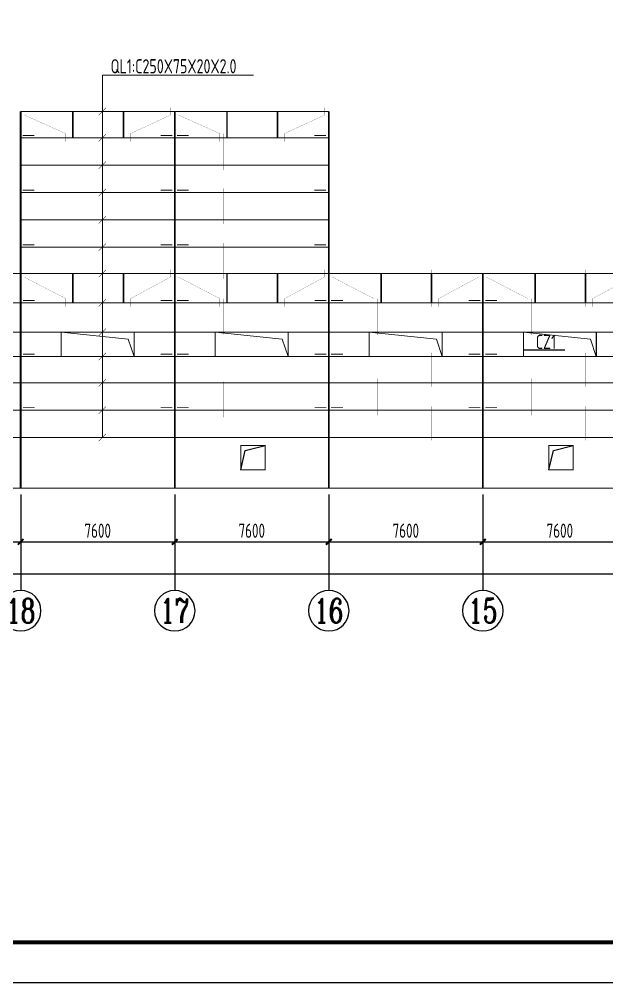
# Model space of a CAD drawing. Extents: x -3102990 to -851544, y -5293060 to -2540151.
# Drawn here: x -1661994 to -1647503, y -2672902 to -2649117 of the extents above; entities that cross this region are included whole.
import ezdxf
from ezdxf.enums import TextEntityAlignment as Align

# ---------------------------------------------------------------- set-up
doc = ezdxf.new("R2010")
doc.units = 0
doc.header["$LTSCALE"] = 1000
doc.header["$PDMODE"] = 1
doc.linetypes.add('DASH', pattern=[0.35, 0.25, -0.1])
doc.layers.get('0').update_dxf_attribs({"linetype": 'CONTINUOUS'})
doc.layers.get('Defpoints').update_dxf_attribs({"linetype": 'CONTINUOUS'})
for name, color, linetype in [('COLU', 7, 'CONTINUOUS'), ('DIM', 3, 'CONTINUOUS'), ('NUM', 7, 'CONTINUOUS'), ('PUB_TITLE', 4, 'CONTINUOUS'), ('REIN', 1, 'CONTINUOUS'), ('TEXT', 7, 'CONTINUOUS')]:
    doc.layers.add(name, color=color, linetype=linetype)
doc.layers.add('yichutu', color=7, linetype='CONTINUOUS', true_color=0xffffff, plot=False)
doc.styles.add('TSSD_Axis', font='Complex.shx', dxfattribs={"width": 0.7, "bigfont": 'hztxt.shx'})
doc.styles.add('TSSD_Dimension', font='tssdeng.shx', dxfattribs={"width": 0.7, "bigfont": 'Hztxt.shx'})
doc.styles.add('TSSD_Rein', font='Tssdeng.shx', dxfattribs={"width": 0.75, "bigfont": 'hztxt.shx'})
doc.dimstyles.new('TSSD_200_100', dxfattribs={"dimtxt": 350, "dimasz": 100, "dimexe": 100, "dimexo": 250, "dimgap": 100, "dimtad": 1, "dimdec": 0, "dimlfac": 2, "dimzin": 0, "dimdsep": 46, "dimtxsty": 'TSSD_Dimension', "dimblk": 'ARCHTICK', "dimcen": 0, "dimdle": 100, "dimclrt": 7, "dimadec": 0, "dimazin": 0, "dimtfac": 1, "dimtdec": 0, "dimtix": 1, "dimtmove": 2, "dimatfit": 3, "dimfxl": 1, "dimtolj": 1, "dimtzin": 0, "dimarcsym": 0})

# ---------------------------------------------------------------- blocks, each defined once
blk = doc.blocks.new('ts_axno')
at = {"color": 0, "linetype": 'ByBlock', "lineweight": -2}
blk.add_circle((0, 0), 0.5, dxfattribs=at)
at = {"color": 0, "linetype": 'ByBlock', "lineweight": -2, "style": 'TSSD_Axis', "width": 0.7}
blk.add_attdef('A', text='', height=0.6, dxfattribs=at).set_placement((0, 0), align=Align.MIDDLE_CENTER)
blk = doc.blocks.new('_ArchTick')
at = {"color": 0, "const_width": 0.5}
blk.add_lwpolyline([(-0.71, -0.71), (0.71, 0.71)], dxfattribs=at)
blk = doc.blocks.new('*D2334')
at = {"layer": 'Defpoints', "color": 0, "ltscale": 1.5}
for p in [(-1665759, -2660846), (-1661959, -2660846), (-1661959, -2662018)]:
    blk.add_point(p, dxfattribs=at)
at = {"layer": 'DIM', "color": 0, "lineweight": -2, "ltscale": 1.5}
for p, q in [((-1665759, -2661096), (-1665759, -2662118)), ((-1661959, -2661096), (-1661959, -2662118)), ((-1665859, -2662018), (-1661859, -2662018))]:
    blk.add_line(p, q, dxfattribs=at)
at = {"layer": 'DIM', "color": 0, "lineweight": -2, "ltscale": 1.5, "xscale": 100, "yscale": 100, "zscale": 100, "rotation": 180}
blk.add_blockref('_ArchTick', (-1665759, -2662018), dxfattribs=at)
at = {"layer": 'DIM', "color": 0, "lineweight": -2, "ltscale": 1.5, "xscale": 100, "yscale": 100, "zscale": 100}
blk.add_blockref('_ArchTick', (-1661959, -2662018), dxfattribs=at)
at = {"layer": 'DIM', "color": 7, "ltscale": 1.5, "insert": (-1663859, -2661743), "char_height": 350, "attachment_point": 5, "style": 'TSSD_Dimension'}
blk.add_mtext('\\A1;7600', dxfattribs=at)
blk = doc.blocks.new('*D2335')
at = {"layer": 'Defpoints', "color": 0, "ltscale": 1.5}
for p in [(-1661959, -2660846), (-1658159, -2660846), (-1658159, -2662018)]:
    blk.add_point(p, dxfattribs=at)
at = {"layer": 'DIM', "color": 0, "lineweight": -2, "ltscale": 1.5}
for p, q in [((-1661959, -2661096), (-1661959, -2662118)), ((-1658159, -2661096), (-1658159, -2662118)), ((-1662059, -2662018), (-1658059, -2662018))]:
    blk.add_line(p, q, dxfattribs=at)
at = {"layer": 'DIM', "color": 0, "lineweight": -2, "ltscale": 1.5, "xscale": 100, "yscale": 100, "zscale": 100, "rotation": 180}
blk.add_blockref('_ArchTick', (-1661959, -2662018), dxfattribs=at)
at = {"layer": 'DIM', "color": 0, "lineweight": -2, "ltscale": 1.5, "xscale": 100, "yscale": 100, "zscale": 100}
blk.add_blockref('_ArchTick', (-1658159, -2662018), dxfattribs=at)
at = {"layer": 'DIM', "color": 7, "ltscale": 1.5, "insert": (-1660059, -2661743), "char_height": 350, "attachment_point": 5, "style": 'TSSD_Dimension'}
blk.add_mtext('\\A1;7600', dxfattribs=at)
blk = doc.blocks.new('*D2336')
at = {"layer": 'Defpoints', "color": 0, "ltscale": 1.5}
for p in [(-1658159, -2660846), (-1654359, -2660846), (-1654359, -2662018)]:
    blk.add_point(p, dxfattribs=at)
at = {"layer": 'DIM', "color": 0, "lineweight": -2, "ltscale": 1.5}
for p, q in [((-1658159, -2661096), (-1658159, -2662118)), ((-1654359, -2661096), (-1654359, -2662118)), ((-1658259, -2662018), (-1654259, -2662018))]:
    blk.add_line(p, q, dxfattribs=at)
at = {"layer": 'DIM', "color": 0, "lineweight": -2, "ltscale": 1.5, "xscale": 100, "yscale": 100, "zscale": 100, "rotation": 180}
blk.add_blockref('_ArchTick', (-1658159, -2662018), dxfattribs=at)
at = {"layer": 'DIM', "color": 0, "lineweight": -2, "ltscale": 1.5, "xscale": 100, "yscale": 100, "zscale": 100}
blk.add_blockref('_ArchTick', (-1654359, -2662018), dxfattribs=at)
at = {"layer": 'DIM', "color": 7, "ltscale": 1.5, "insert": (-1656259, -2661743), "char_height": 350, "attachment_point": 5, "style": 'TSSD_Dimension'}
blk.add_mtext('\\A1;7600', dxfattribs=at)
blk = doc.blocks.new('*D2337')
at = {"layer": 'Defpoints', "color": 0, "ltscale": 1.5}
for p in [(-1654359, -2660846), (-1650559, -2660846), (-1650559, -2662018)]:
    blk.add_point(p, dxfattribs=at)
at = {"layer": 'DIM', "color": 0, "lineweight": -2, "ltscale": 1.5}
for p, q in [((-1654359, -2661096), (-1654359, -2662118)), ((-1650559, -2661096), (-1650559, -2662118)), ((-1654459, -2662018), (-1650459, -2662018))]:
    blk.add_line(p, q, dxfattribs=at)
at = {"layer": 'DIM', "color": 0, "lineweight": -2, "ltscale": 1.5, "xscale": 100, "yscale": 100, "zscale": 100, "rotation": 180}
blk.add_blockref('_ArchTick', (-1654359, -2662018), dxfattribs=at)
at = {"layer": 'DIM', "color": 0, "lineweight": -2, "ltscale": 1.5, "xscale": 100, "yscale": 100, "zscale": 100}
blk.add_blockref('_ArchTick', (-1650559, -2662018), dxfattribs=at)
at = {"layer": 'DIM', "color": 7, "ltscale": 1.5, "insert": (-1652459, -2661743), "char_height": 350, "attachment_point": 5, "style": 'TSSD_Dimension'}
blk.add_mtext('\\A1;7600', dxfattribs=at)
blk = doc.blocks.new('*D2338')
at = {"layer": 'Defpoints', "color": 0, "ltscale": 1.5}
for p in [(-1650559, -2660846), (-1646759, -2660846), (-1646759, -2662018)]:
    blk.add_point(p, dxfattribs=at)
at = {"layer": 'DIM', "color": 0, "lineweight": -2, "ltscale": 1.5}
for p, q in [((-1650559, -2661096), (-1650559, -2662118)), ((-1646759, -2661096), (-1646759, -2662118)), ((-1650659, -2662018), (-1646659, -2662018))]:
    blk.add_line(p, q, dxfattribs=at)
at = {"layer": 'DIM', "color": 0, "lineweight": -2, "ltscale": 1.5, "xscale": 100, "yscale": 100, "zscale": 100, "rotation": 180}
blk.add_blockref('_ArchTick', (-1650559, -2662018), dxfattribs=at)
at = {"layer": 'DIM', "color": 0, "lineweight": -2, "ltscale": 1.5, "xscale": 100, "yscale": 100, "zscale": 100}
blk.add_blockref('_ArchTick', (-1646759, -2662018), dxfattribs=at)
at = {"layer": 'DIM', "color": 7, "ltscale": 1.5, "insert": (-1648659, -2661743), "char_height": 350, "attachment_point": 5, "style": 'TSSD_Dimension'}
blk.add_mtext('\\A1;7600', dxfattribs=at)
blk = doc.blocks.new('*D2352')
at = {"layer": 'Defpoints', "color": 0, "ltscale": 1.5}
for p in [(-1673359, -2660846), (-1597359, -2660846), (-1673359, -2662818)]:
    blk.add_point(p, dxfattribs=at)
at = {"layer": 'DIM', "color": 0, "lineweight": -2, "ltscale": 1.5}
for p, q in [((-1673359, -2661096), (-1673359, -2662918)), ((-1597359, -2661096), (-1597359, -2662918)), ((-1597259, -2662818), (-1673459, -2662818))]:
    blk.add_line(p, q, dxfattribs=at)
at = {"layer": 'DIM', "color": 0, "lineweight": -2, "ltscale": 1.5, "xscale": 100, "yscale": 100, "zscale": 100, "rotation": 180}
blk.add_blockref('_ArchTick', (-1673359, -2662818), dxfattribs=at)
at = {"layer": 'DIM', "color": 0, "lineweight": -2, "ltscale": 1.5, "xscale": 100, "yscale": 100, "zscale": 100}
blk.add_blockref('_ArchTick', (-1597359, -2662818), dxfattribs=at)
at = {"layer": 'DIM', "color": 7, "ltscale": 1.5, "insert": (-1635359, -2662543), "char_height": 350, "attachment_point": 5, "style": 'TSSD_Dimension'}
blk.add_mtext('\\A1;152000', dxfattribs=at)
blk = doc.blocks.new('A$C16496DF1')
at = {"layer": 'PUB_TITLE'}
blk.add_lwpolyline([(0, 0), (0, 42000), (104100, 42000), (104100, 0)], close=True, dxfattribs=at)
at = {"layer": 'PUB_TITLE', "const_width": 100}
blk.add_lwpolyline([(103100, 1000), (103100, 41000), (713, 41000), (713, 1000), (103100, 1000)], dxfattribs=at)
blk = doc.blocks.new('yct-1041-420-104100-42000-100-2006.0')
at = {"layer": 'yichutu', "color": 7, "true_color": 0xffffff}
blk.add_lwpolyline([(0, 0), (0, 42000), (104100, 42000), (104100, 0)], close=True, dxfattribs=at)

msp = doc.modelspace()

# ---------------------------------------------------------------- linework, layer by layer
at = {"color": 0, "linetype": 'ByBlock'}
msp.add_line((-1649558.84, -2657276.25), (-1648536.11, -2657276.25), dxfattribs=at)
at = {"ltscale": 1.5}
for p, q in [((-1656419.06, -2659759.11), (-1655932.21, -2659642.54)), ((-1648819.06, -2659759.11), (-1648332.21, -2659642.54)), ((-1656532.21, -2660242.54), (-1656419.06, -2659759.11)), ((-1648932.21, -2660242.54), (-1648819.06, -2659759.11))]:
    msp.add_line(p, q, dxfattribs=at)
at = {"layer": 'COLU', "linetype": 'ByBlock', "const_width": 45}
for points in [[(-1661958.84, -2651392.54), (-1661958.84, -2660692.54)], [(-1658158.84, -2651392.54), (-1658158.84, -2660692.54)], [(-1654358.84, -2651392.54), (-1654358.84, -2660692.54)], [(-1650558.84, -2655392.54), (-1650558.84, -2660692.54)]]:
    msp.add_lwpolyline(points, dxfattribs=at)
at = {"layer": 'NUM', "ltscale": 1.5}
for p, q in [((-1661958.84, -2660846.07), (-1661958.84, -2663218.37)), ((-1658158.84, -2660846.07), (-1658158.84, -2663218.37)), ((-1654358.84, -2660846.07), (-1654358.84, -2663218.37)), ((-1650558.84, -2660846.07), (-1650558.84, -2663218.37))]:
    msp.add_line(p, q, dxfattribs=at)
at = {"layer": 'REIN', "color": 0, "lineweight": 5}
for p, q in [((-1659304.85, -2657011.66), (-1660958.84, -2656842.54)), ((-1655504.85, -2657011.66), (-1657158.84, -2656842.54)), ((-1651704.85, -2657011.66), (-1653358.84, -2656842.54)), ((-1647904.85, -2657011.66), (-1649558.84, -2656842.54)), ((-1659158.84, -2657442.54), (-1659304.85, -2657011.66)), ((-1655358.84, -2657442.54), (-1655504.85, -2657011.66)), ((-1651558.84, -2657442.54), (-1651704.85, -2657011.66)), ((-1647758.84, -2657442.54), (-1647904.85, -2657011.66))]:
    msp.add_line(p, q, dxfattribs=at)
at = {"layer": 'REIN', "color": 0, "lineweight": 5, "const_width": 25}
for points in [[(-1654358.84, -2651392.54), (-1661958.84, -2651392.54)], [(-1673298.84, -2655392.54), (-1597418.84, -2655392.54)], [(-1673298.84, -2656117.54), (-1597418.84, -2656117.54)], [(-1673298.84, -2656842.54), (-1600908.84, -2656842.54)], [(-1673298.84, -2657442.54), (-1600908.84, -2657442.54)], [(-1673298.84, -2658092.54), (-1600908.84, -2658092.54)], [(-1673298.84, -2658767.54), (-1600908.84, -2658767.54)], [(-1673298.84, -2659442.54), (-1600908.84, -2659442.54)], [(-1596882.43, -2660692.54), (-1674047.44, -2660692.54)]]:
    msp.add_lwpolyline(points, dxfattribs=at)
at = {"layer": 'REIN', "color": 3, "linetype": 'ByBlock'}
for points, const_width in [([(-1661870.74, -2651300.85), (-1661870.74, -2651481.07), (-1660845.16, -2651939.33), (-1660845.16, -2652139.02)], 4), ([(-1660670.19, -2651392.54), (-1660670.19, -2652042.54)], 40), ([(-1660670.19, -2652139.02), (-1660670.19, -2651300.85)], 4), ([(-1659426.33, -2651392.54), (-1659426.33, -2652042.54)], 40), ([(-1659426.33, -2652139.02), (-1659426.33, -2651300.85)], 4), ([(-1658263.28, -2651300.85), (-1658263.28, -2651481.07), (-1659251.36, -2651939.33), (-1659251.36, -2652139.02)], 4), ([(-1660757.67, -2651941.41), (-1660757.67, -2652839.85)], 4), ([(-1659338.84, -2651941.41), (-1659338.84, -2652839.85)], 4), ([(-1660670.19, -2653486.88), (-1660670.19, -2652600.85)], 4), ([(-1659426.33, -2653486.88), (-1659426.33, -2652600.85)], 4), ([(-1660757.67, -2653289.27), (-1660757.67, -2654170.83)], 4), ([(-1659338.84, -2653289.27), (-1659338.84, -2654170.83)], 4), ([(-1660670.19, -2654845.46), (-1660670.19, -2653951.92)], 4), ([(-1659426.33, -2654845.46), (-1659426.33, -2653951.92)], 4), ([(-1660757.67, -2654639.27), (-1660757.67, -2655520.83)], 4), ([(-1659338.84, -2654639.27), (-1659338.84, -2655520.83)], 4), ([(-1660670.19, -2656195.46), (-1660670.19, -2655301.92)], 4), ([(-1659426.33, -2656195.46), (-1659426.33, -2655301.92)], 4), ([(-1658070.74, -2655300.85), (-1658070.74, -2655481.07), (-1657045.16, -2656014.33), (-1657045.16, -2656214.02)], 4), ([(-1656870.19, -2655392.54), (-1656870.19, -2656117.54)], 40), ([(-1656870.19, -2656214.02), (-1656870.19, -2655300.85)], 4), ([(-1655626.33, -2655392.54), (-1655626.33, -2656117.54)], 40), ([(-1655626.33, -2656214.02), (-1655626.33, -2655300.85)], 4), ([(-1654463.28, -2655300.85), (-1654463.28, -2655481.07), (-1655451.36, -2656014.33), (-1655451.36, -2656214.02)], 4), ([(-1654270.74, -2655300.85), (-1654270.74, -2655481.07), (-1653245.16, -2656014.33), (-1653245.16, -2656214.02)], 4), ([(-1653070.19, -2655392.54), (-1653070.19, -2656117.54)], 40), ([(-1653070.19, -2656214.02), (-1653070.19, -2655300.85)], 4), ([(-1651826.33, -2655392.54), (-1651826.33, -2656117.54)], 40), ([(-1651826.33, -2656214.02), (-1651826.33, -2655300.85)], 4), ([(-1650663.28, -2655300.85), (-1650663.28, -2655481.07), (-1651651.36, -2656014.33), (-1651651.36, -2656214.02)], 4), ([(-1650470.74, -2655300.85), (-1650470.74, -2655481.07), (-1649445.16, -2656014.33), (-1649445.16, -2656214.02)], 4), ([(-1649270.19, -2655392.54), (-1649270.19, -2656117.54)], 40), ([(-1649270.19, -2656214.02), (-1649270.19, -2655300.85)], 4), ([(-1648026.33, -2655392.54), (-1648026.33, -2656117.54)], 40), ([(-1648026.33, -2656214.02), (-1648026.33, -2655300.85)], 4), ([(-1646863.28, -2655300.85), (-1646863.28, -2655481.07), (-1647851.36, -2656014.33), (-1647851.36, -2656214.02)], 4), ([(-1656957.67, -2656014.27), (-1656957.67, -2656895.83)], 4), ([(-1655538.84, -2656014.27), (-1655538.84, -2656895.83)], 4), ([(-1653157.67, -2656016.41), (-1653157.67, -2656914.85)], 4), ([(-1651738.84, -2656016.41), (-1651738.84, -2656914.85)], 4), ([(-1649357.67, -2656016.41), (-1649357.67, -2656914.85)], 4), ([(-1647938.84, -2656016.41), (-1647938.84, -2656914.85)], 4), ([(-1660670.19, -2658245.46), (-1660670.19, -2657351.92)], 4), ([(-1659426.33, -2658245.46), (-1659426.33, -2657351.92)], 4), ([(-1653070.19, -2658190.55), (-1653070.19, -2657350.85)], 4), ([(-1651826.33, -2658190.55), (-1651826.33, -2657350.85)], 4), ([(-1649270.19, -2658190.55), (-1649270.19, -2657350.85)], 4), ([(-1648026.33, -2658190.55), (-1648026.33, -2657350.85)], 4), ([(-1653157.67, -2657992.94), (-1653157.67, -2658894.77)], 4), ([(-1651738.84, -2657992.94), (-1651738.84, -2658894.77)], 4), ([(-1649357.67, -2657992.94), (-1649357.67, -2658894.77)], 4), ([(-1647938.84, -2657992.94), (-1647938.84, -2658894.77)], 4), ([(-1656957.67, -2658064.27), (-1656957.67, -2658945.83)], 4), ([(-1655538.84, -2658064.27), (-1655538.84, -2658945.83)], 4), ([(-1660670.19, -2659570.46), (-1660670.19, -2658676.92)], 4), ([(-1659426.33, -2659570.46), (-1659426.33, -2658676.92)], 4), ([(-1653070.19, -2659515.55), (-1653070.19, -2658675.85)], 4), ([(-1651826.33, -2659515.55), (-1651826.33, -2658675.85)], 4), ([(-1649270.19, -2659515.55), (-1649270.19, -2658675.85)], 4), ([(-1648026.33, -2659515.55), (-1648026.33, -2658675.85)], 4)]:
    msp.add_lwpolyline(points, dxfattribs=dict(at, const_width=const_width))
for points, const_width, elevation in [([(-1658070.74, -2651300.85), (-1658070.74, -2651481.07), (-1657045.16, -2651939.33), (-1657045.16, -2652139.02)], 4, -0.5), ([(-1656870.19, -2651392.54), (-1656870.19, -2652042.54)], 40, -0.5), ([(-1656870.19, -2652139.02), (-1656870.19, -2651300.85)], 4, -0.5), ([(-1655626.33, -2651392.54), (-1655626.33, -2652042.54)], 40, -0.5), ([(-1655626.33, -2652139.02), (-1655626.33, -2651300.85)], 4, -0.5), ([(-1654463.28, -2651300.85), (-1654463.28, -2651481.07), (-1655451.36, -2651939.33), (-1655451.36, -2652139.02)], 4, -0.5), ([(-1656957.67, -2651941.41), (-1656957.67, -2652839.85)], 4, -0.5), ([(-1655538.84, -2651941.41), (-1655538.84, -2652839.85)], 4, -0.5), ([(-1656870.19, -2653486.88), (-1656870.19, -2652600.85)], 4, -0.5), ([(-1655626.33, -2653486.88), (-1655626.33, -2652600.85)], 4, -0.5), ([(-1656957.67, -2653289.27), (-1656957.67, -2654170.83)], 4, -0.5), ([(-1655538.84, -2653289.27), (-1655538.84, -2654170.83)], 4, -0.5), ([(-1656870.19, -2654845.46), (-1656870.19, -2653951.92)], 4, -0.5), ([(-1655626.33, -2654845.46), (-1655626.33, -2653951.92)], 4, -0.5), ([(-1656957.67, -2654639.27), (-1656957.67, -2655520.83)], 4, -0.5), ([(-1655538.84, -2654639.27), (-1655538.84, -2655520.83)], 4, -0.5), ([(-1661870.74, -2655300.85), (-1661870.74, -2655481.07), (-1660845.16, -2656014.33), (-1660845.16, -2656214.02)], 4, 0.5), ([(-1660670.19, -2655392.54), (-1660670.19, -2656117.54)], 40, 0.5), ([(-1660670.19, -2656214.02), (-1660670.19, -2655300.85)], 4, 0.5), ([(-1659426.33, -2655392.54), (-1659426.33, -2656117.54)], 40, 0.5), ([(-1659426.33, -2656214.02), (-1659426.33, -2655300.85)], 4, 0.5), ([(-1658263.28, -2655300.85), (-1658263.28, -2655481.07), (-1659251.36, -2656014.33), (-1659251.36, -2656214.02)], 4, 0.5), ([(-1656870.19, -2656195.46), (-1656870.19, -2655301.92)], 4, -0.5), ([(-1655626.33, -2656195.46), (-1655626.33, -2655301.92)], 4, -0.5), ([(-1660757.67, -2656014.27), (-1660757.67, -2656895.83)], 4, 0.5), ([(-1659338.84, -2656014.27), (-1659338.84, -2656895.83)], 4, 0.5), ([(-1656870.19, -2658245.46), (-1656870.19, -2657351.92)], 4, -0.5), ([(-1655626.33, -2658245.46), (-1655626.33, -2657351.92)], 4, -0.5), ([(-1660757.67, -2658064.27), (-1660757.67, -2658945.83)], 4, 0.5), ([(-1659338.84, -2658064.27), (-1659338.84, -2658945.83)], 4, 0.5), ([(-1656870.19, -2659570.46), (-1656870.19, -2658676.92)], 4, -0.5), ([(-1655626.33, -2659570.46), (-1655626.33, -2658676.92)], 4, -0.5)]:
    msp.add_lwpolyline(points, dxfattribs=dict(at, const_width=const_width, elevation=elevation))
at = {"layer": 'REIN', "color": 0, "lineweight": 5, "const_width": 25, "elevation": -0.5}
for points in [[(-1654358.84, -2652042.54), (-1661958.84, -2652042.54)], [(-1654358.84, -2652717.54), (-1661958.84, -2652717.54)], [(-1654358.84, -2653392.54), (-1661958.84, -2653392.54)], [(-1654358.84, -2654067.54), (-1661958.84, -2654067.54)], [(-1654358.84, -2654742.54), (-1661958.84, -2654742.54)]]:
    msp.add_lwpolyline(points, dxfattribs=at)
at = {"layer": 'REIN', "color": 2, "linetype": 'DASH', "ltscale": 0.4, "const_width": 20, "elevation": -0.5}
for points in [[(-1661623.88, -2651984.47), (-1661913.04, -2651984.47)], [(-1658215.53, -2651984.47), (-1658504.69, -2651984.47)], [(-1657815.13, -2651984.47), (-1658104.3, -2651984.47)], [(-1654428.83, -2651984.47), (-1654718, -2651984.47)], [(-1661623.88, -2653334.47), (-1661913.04, -2653334.47)], [(-1658215.53, -2653334.47), (-1658504.69, -2653334.47)], [(-1657815.13, -2653334.47), (-1658104.3, -2653334.47)], [(-1654428.83, -2653334.47), (-1654718, -2653334.47)], [(-1661623.88, -2654684.47), (-1661913.04, -2654684.47)], [(-1658215.53, -2654684.47), (-1658504.69, -2654684.47)], [(-1657815.13, -2654684.47), (-1658104.3, -2654684.47)], [(-1654428.83, -2654684.47), (-1654718, -2654684.47)]]:
    msp.add_lwpolyline(points, dxfattribs=at)
at = {"layer": 'REIN', "color": 2, "linetype": 'DASH', "ltscale": 0.4, "const_width": 20}
for points in [[(-1661611.77, -2656059.47), (-1661900.93, -2656059.47)], [(-1658505.92, -2656059.47), (-1658216.76, -2656059.47)], [(-1657811.77, -2656059.47), (-1658100.93, -2656059.47)], [(-1654705.92, -2656059.47), (-1654416.76, -2656059.47)], [(-1654011.77, -2656059.47), (-1654300.93, -2656059.47)], [(-1650905.92, -2656059.47), (-1650616.76, -2656059.47)], [(-1650211.77, -2656059.47), (-1650500.93, -2656059.47)], [(-1661611.77, -2657385.53), (-1661900.93, -2657385.53)], [(-1658505.92, -2657385.53), (-1658216.76, -2657385.53)], [(-1657811.77, -2657385.53), (-1658100.93, -2657385.53)], [(-1654705.92, -2657385.53), (-1654416.76, -2657385.53)], [(-1654011.77, -2657385.53), (-1654300.93, -2657385.53)], [(-1650905.92, -2657385.53), (-1650616.76, -2657385.53)], [(-1650211.77, -2657385.53), (-1650500.93, -2657385.53)], [(-1661611.77, -2658704.69), (-1661900.93, -2658704.69)], [(-1658505.92, -2658704.69), (-1658216.76, -2658704.69)], [(-1657811.77, -2658704.69), (-1658100.93, -2658704.69)], [(-1654705.92, -2658704.69), (-1654416.76, -2658704.69)], [(-1654011.77, -2658704.69), (-1654300.93, -2658704.69)], [(-1650905.92, -2658704.69), (-1650616.76, -2658704.69)], [(-1650211.77, -2658704.69), (-1650500.93, -2658704.69)]]:
    msp.add_lwpolyline(points, dxfattribs=at)
at = {"layer": 'REIN', "color": 0, "lineweight": 5, "const_width": 25}
for points in [[(-1659158.84, -2656842.54), (-1660958.84, -2656842.54), (-1660958.84, -2657442.54), (-1659158.84, -2657442.54)], [(-1655358.84, -2656842.54), (-1657158.84, -2656842.54), (-1657158.84, -2657442.54), (-1655358.84, -2657442.54)], [(-1651558.84, -2656842.54), (-1653358.84, -2656842.54), (-1653358.84, -2657442.54), (-1651558.84, -2657442.54)], [(-1647758.84, -2656842.54), (-1649558.84, -2656842.54), (-1649558.84, -2657442.54), (-1647758.84, -2657442.54)], [(-1656532.21, -2659642.54), (-1655932.21, -2659642.54), (-1655932.21, -2660242.54), (-1656532.21, -2660242.54)], [(-1648932.21, -2659642.54), (-1648332.21, -2659642.54), (-1648332.21, -2660242.54), (-1648932.21, -2660242.54)]]:
    msp.add_lwpolyline(points, close=True, dxfattribs=at)
at = {"layer": 'TEXT', "lineweight": 9}
for p, q in [((-1659944.81, -2650499.96), (-1659944.81, -2659442.54)), ((-1656219.86, -2650499.96), (-1659944.81, -2650499.96))]:
    msp.add_line(p, q, dxfattribs=at)
at = {"layer": 'TEXT', "lineweight": 9, "const_width": 10}
for points in [[(-1659854.6, -2651302.32), (-1660035.03, -2651482.75)], [(-1659854.6, -2655302.32), (-1660035.03, -2655482.75)], [(-1659854.6, -2656027.32), (-1660035.03, -2656207.75)], [(-1659854.6, -2656752.32), (-1660035.03, -2656932.75)], [(-1659854.6, -2657352.32), (-1660035.03, -2657532.75)], [(-1659854.6, -2658002.32), (-1660035.03, -2658182.75)], [(-1659854.6, -2658677.32), (-1660035.03, -2658857.75)], [(-1659854.6, -2659352.32), (-1660035.03, -2659532.75)]]:
    msp.add_lwpolyline(points, dxfattribs=at)
at = {"layer": 'TEXT', "lineweight": 9, "const_width": 10, "elevation": -0.5}
for points in [[(-1659854.6, -2651952.32), (-1660035.03, -2652132.75)], [(-1659854.6, -2652627.32), (-1660035.03, -2652807.75)], [(-1659854.6, -2653302.32), (-1660035.03, -2653482.75)], [(-1659854.6, -2653977.32), (-1660035.03, -2654157.75)], [(-1659854.6, -2654652.32), (-1660035.03, -2654832.75)]]:
    msp.add_lwpolyline(points, dxfattribs=at)

# ---------------------------------------------------------------- block references
at = {"ltscale": 1.5}
msp.add_blockref('A$C16496DF1', (-1678431.92, -2672902.4), dxfattribs=at)
at = {"layer": 'NUM'}
ref = msp.add_blockref('ts_axno', (-1661958.84, -2663718.37), dxfattribs=dict(at, xscale=-1000, yscale=1000, zscale=1000))
ref.add_attrib('18', '18', dxfattribs={"height": 600, "style": 'TSSD_Axis', "width": 0.7}).set_placement((-1661958.84, -2663718.37), align=Align.MIDDLE_CENTER)
ref = msp.add_blockref('ts_axno', (-1658158.84, -2663718.37), dxfattribs=dict(at, xscale=-1000, yscale=1000, zscale=1000))
ref.add_attrib('17', '17', dxfattribs={"height": 600, "style": 'TSSD_Axis', "width": 0.7}).set_placement((-1658158.84, -2663718.37), align=Align.MIDDLE_CENTER)
ref = msp.add_blockref('ts_axno', (-1654358.84, -2663718.37), dxfattribs=dict(at, xscale=-1000, yscale=1000, zscale=1000))
ref.add_attrib('16', '16', dxfattribs={"height": 600, "style": 'TSSD_Axis', "width": 0.7}).set_placement((-1654358.84, -2663718.37), align=Align.MIDDLE_CENTER)
ref = msp.add_blockref('ts_axno', (-1650558.84, -2663718.37), dxfattribs=dict(at, xscale=-1000, yscale=1000, zscale=1000))
ref.add_attrib('15', '15', dxfattribs={"height": 600, "style": 'TSSD_Axis', "width": 0.7}).set_placement((-1650558.84, -2663718.37), align=Align.MIDDLE_CENTER)
at = {"layer": 'yichutu'}
msp.add_blockref('yct-1041-420-104100-42000-100-2006.0', (-1678431.92, -2672902.4), dxfattribs=at)

# ---------------------------------------------------------------- texts
at = {"layer": 'TEXT', "lineweight": 9, "style": 'TSSD_Rein', "width": 0.75}
msp.add_text('QL1:C250X75X20X2.0', height=350, dxfattribs=at).set_placement((-1659740.46, -2650451.45, 58.52))
at = {"layer": 'TEXT', "style": 'TSSD_Rein', "width": 0.75}
msp.add_text('CZ1', height=350, dxfattribs=at).set_placement((-1649252.87, -2657256.03))

# ---------------------------------------------------------------- dimensions: what is measured, and where the dimension line sits
at = {"layer": 'DIM', "ltscale": 1.5}
for base, p1, p2, picture, middle in [((-1673358.84, -2662818.37), (-1597358.84, -2660846.07), (-1673358.84, -2660846.07), '*D2352', (-1635358.84, -2662543.37)), ((-1661958.84, -2662018.37), (-1665758.84, -2660846.07), (-1661958.84, -2660846.07), '*D2334', (-1663858.84, -2661743.37)), ((-1658158.84, -2662018.37), (-1661958.84, -2660846.07), (-1658158.84, -2660846.07), '*D2335', (-1660058.84, -2661743.37)), ((-1654358.84, -2662018.37), (-1658158.84, -2660846.07), (-1654358.84, -2660846.07), '*D2336', (-1656258.84, -2661743.37)), ((-1650558.84, -2662018.37), (-1654358.84, -2660846.07), (-1650558.84, -2660846.07), '*D2337', (-1652458.84, -2661743.37)), ((-1646758.84, -2662018.37), (-1650558.84, -2660846.07), (-1646758.84, -2660846.07), '*D2338', (-1648658.84, -2661743.37))]:
    dim = msp.add_linear_dim(base=base, p1=p1, p2=p2, dimstyle='TSSD_200_100', dxfattribs=at)
    dim.commit()
    dim.dimension.update_dxf_attribs({"geometry": picture, "text_midpoint": middle})

doc.saveas('drawing.dxf')
